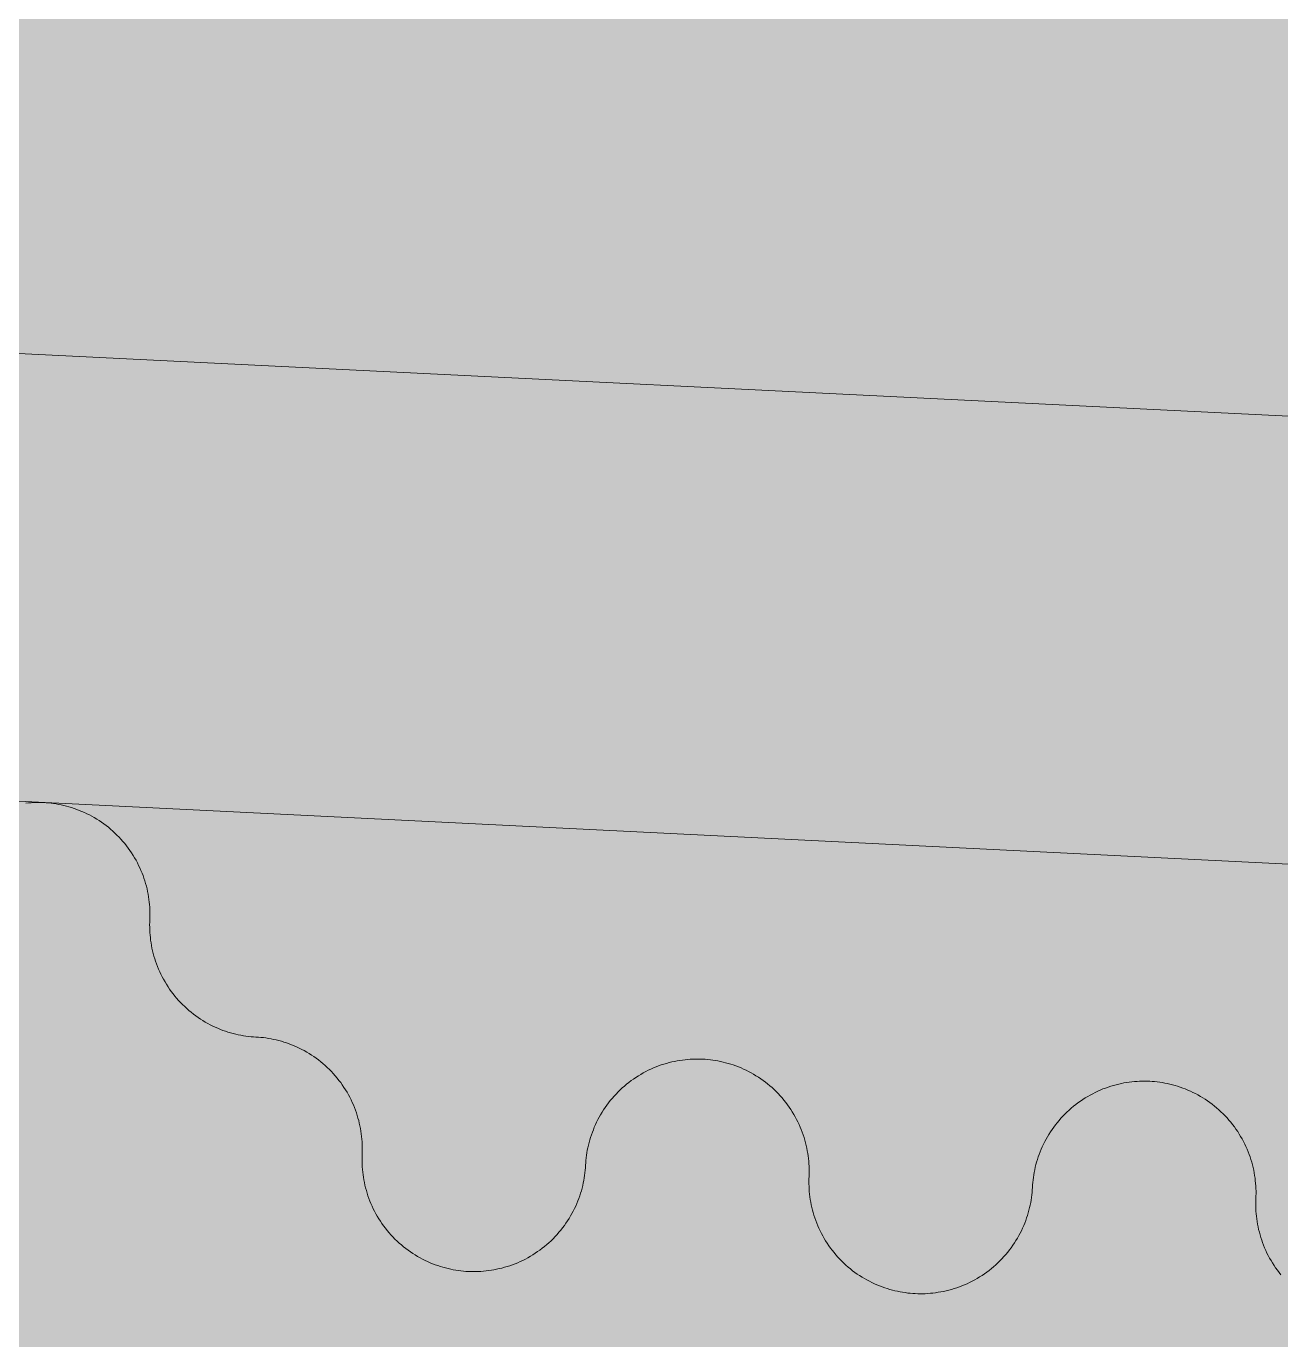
# Model space of a CAD drawing. Header units: millimetres. Extents: x 833941507 to 1669051331, y 817666127 to 1636299673.
# Drawn here: x 834574062.1 to 834574202.3, y 817987244.4 to 817987391.2 of the extents above; entities that cross this region are included whole.
import ezdxf

# ---------------------------------------------------------------- set-up
doc = ezdxf.new("R2010")
doc.units = ezdxf.units.MM
doc.header["$LTSCALE"] = 3
for name, color, linetype, lineweight in [('Hatch (CARR)', 252, 'Continuous', 35), ('Hatch (LTC&CB)', 252, 'Continuous', 35), ('UAJ-23FLOR-h', 251, 'Continuous', 9), ('UAJ-42INFI', 1, 'Continuous', 18)]:
    doc.layers.add(name, color=color, linetype=linetype, lineweight=lineweight)
doc.layers.add('UAJ-00XREF', color=7, linetype='Continuous')

# ---------------------------------------------------------------- blocks, each defined once
blk = doc.blocks.new('GBP-LTC-LB01')
at = {"layer": 'UAJ-23FLOR-h'}
h = blk.add_hatch(dxfattribs=at)
h.set_pattern_fill('EARTH,_O', color=256, scale=180, angle=45)
h.set_pattern_definition([(48.9989, (834576001.8, 818046085.3), (-112.727, 1612.5107), [1143, -1143]), (48.9989, (834575678.3, 818046366.6), (-112.727, 1612.5107), [1143, -1143]), (48.9989, (834575354.8, 818046647.8), (-112.727, 1612.5107), [1143, -1143]), (138.9989, (834575340.7, 818046849.3), (-1612.5107, -112.727), [1143, -1143]), (138.9989, (834575621.9, 818047172.8), (-1612.5107, -112.727), [1143, -1143]), (138.9989, (834575903.1, 818047496.3), (-1612.5107, -112.727), [1143, -1143])])
h.paths.add_polyline_path([(834572173.05, 818200349.17), (834310583.74, 818182062.08), (834331502.24, 817882831.69), (834364939.69, 817885169.23), (834473095.7, 818011283.6), (834480533.7, 818020120.4), (834485095.05, 818025709.55), (834491375.7, 818033619), (834497063.4, 818041013), (834493145.8, 818043678.7), (834512788.5, 818074029.25), (834518712.45, 818083675.25), (834526231.3, 818096325.1), (834534646.05, 818111073.05), (834545956, 818131981.3), (834557204.6, 818154198.8), (834564040, 818168496.8), (834570941.16, 818183576.43), (834578367.8, 818200696.3)])
h.paths.add_polyline_path([(834382131.31, 817956469.98), (834418268.73, 817958996.07), (834422062.41, 817963855.9), (834428403.04, 817964299.38), (834467239.2, 818010695.58), (834466445.21, 818021738.79), (834476097.72, 818035709.03), (834485267.1, 818048983.2), (834487014.89, 818051460.43), (834497268.33, 818067303.42), (834492893.38, 818129890.09), (834448056.59, 818126755.66), (834416896.58, 818105052.11), (834382061.37, 818080788.99), (834386167.45, 818022059.16), (834377588.38, 818021459.47)], flags=16)
edge = h.paths.add_edge_path(flags=16)
edge.add_line((834540292.29, 818142076.07), (834533466.32, 818141614.13))
edge.add_line((834533466.32, 818141614.13), (834523258.01, 818143862.71))
edge.add_line((834523258.01, 818143862.71), (834525896.87, 818155838.93))
edge.add_arc((834558382.43, 818267025.45), 115835.02, 237.2183981, 253.7131266, ccw=False)
edge.add_line((834495664.92, 818169638.25), (834498267.59, 818132356.98))
edge.add_line((834498267.59, 818132356.98), (834496346.42, 818130135.01))
edge.add_line((834496346.42, 818130135.01), (834492879.88, 818129892.67))
edge.add_line((834492879.88, 818129892.67), (834494229.58, 818110587.62))
edge.add_line((834494229.58, 818110587.62), (834496326.13, 818110708.38))
edge.add_line((834496326.13, 818110708.38), (834498420.21, 818080753.55))
edge.add_line((834498420.21, 818080753.55), (834498046.12, 818080727.4))
edge.add_line((834498046.12, 818080727.4), (834498254.52, 818077746.38))
edge.add_line((834498254.52, 818077746.38), (834503061.09, 818078082.4))
edge.add_line((834503061.09, 818078082.4), (834504979.52, 818081212.1))
edge.add_line((834504979.52, 818081212.1), (834509429.02, 818088470.93))
edge.add_line((834509429.02, 818088470.93), (834515217.16, 818097913.59))
edge.add_line((834515217.16, 818097913.59), (834526067.43, 818116415.54))
edge.add_line((834526067.43, 818116415.54), (834532489.2, 818127888.68))
edge.add_line((834532489.2, 818127888.68), (834534830.9, 818132146.3))
edge.add_line((834534830.9, 818132146.3), (834540292.29, 818142076.07))
h = blk.add_hatch(dxfattribs=at)
h.set_pattern_fill('EARTH,_O', color=256, scale=180, angle=45)
h.set_pattern_definition([(45.0000001, (-1082349.7, 54794.9), (-3e-06, 1616.4461018), [1143, -1143]), (45.0000001, (-1082652.8, 55098), (-3e-06, 1616.4461018), [1143, -1143]), (45.0000001, (-1082955.9, 55401.1), (-3e-06, 1616.4461018), [1143, -1143]), (135.0000001, (-1082955.9, 55603.1), (-1616.4461018, -3e-06), [1143, -1143]), (135.0000001, (-1082652.8, 55906.2), (-1616.4461018, -3e-06), [1143, -1143]), (135.0000001, (-1082349.7, 56209.3), (-1616.4461018, -3e-06), [1143, -1143])])
h.paths.add_polyline_path([(834669469.25, 818015499.17), (834651080.82, 818014213.79), (834651091.33, 818014066.03), (834669479.76, 818015351.52)], flags=16)
edge = h.paths.add_edge_path()
edge.add_arc((834611763.61, 818123015.07), 22001.28, 94.000719, 118.688683)
edge.add_line((834601201.89, 818142315.5), (834593918.34, 818141228.38))
edge.add_arc((834611768.4, 818123014.03), 25502.69, 93.997159, 134.421275, ccw=False)
edge.add_line((834609990.68, 818148454.69), (834618164.36, 818149025.84))
edge.add_line((834618164.36, 818149025.84), (834618408.29, 818145534.91))
edge.add_line((834618408.29, 818145534.91), (834616365.41, 818145392.16))
edge.add_line((834616365.41, 818145392.16), (834616609.39, 818141900.69))
edge.add_line((834616609.39, 818141900.69), (834611621.55, 818141552.15))
edge.add_line((834611621.55, 818141552.15), (834611377.61, 818145043.07))
edge.add_line((834611377.61, 818145043.07), (834610228.61, 818144962.74))
h.paths.add_polyline_path([(834673232.94, 818197365.88), (834607546.49, 818192773.89), (834599172.5, 818174435.3), (834588349.1, 818152374.5), (834578621.55, 818133890.65), (834568418.3, 818115665.3), (834556456.7, 818095618.3), (834546606.4, 818080041.6), (834532219.3, 818058623.75), (834523692.15, 818046595.75), (834515683.5, 818035708.5), (834508244.2, 818025929.9), (834500656.3, 818016266.1), (834489786.8, 818002934.1), (834483448.3, 817995421.3), (834478637.6, 817989841.7), (834458453.75, 817967379.3), (834441506.5, 817949096.36), (834383075.75, 817886437.08), (834482026.69, 817893354.51), (834551919.04, 817920008.6), (834634905.13, 817930637.13), (834634023, 817939309.35), (834633770.07, 817941795.89), (834633577.69, 817943687.02), (834508697.04, 817930983.61), (834507053.46, 817930191.44), (834506409.46, 817939426.96), (834507656.94, 817945566.73), (834503417.08, 818006767.03), (834503064.37, 818011762.67), (834514052.91, 818025791.94), (834520784.65, 818034889.35), (834526318.86, 818042436.94), (834532381.69, 818050705.63), (834536345.72, 818056472.68), (834542258.41, 818065225.62), (834550405.86, 818077286.91), (834561579, 818095001.96), (834574522.66, 818117080.03), (834587768.88, 818140310.21), (834609774.13, 818143594.98), (834610001.97, 818140335.89), (834634252.54, 818142031.47), (834636806.9, 818105492.47), (834642791.48, 818105913.75), (834646278.56, 818056032.58), (834640293.17, 818055614.16), (834643382.34, 818011424.91), (834641138.41, 818011267.96), (834645775.78, 817944927.87), (834639048.36, 817944243.52), (834640362.12, 817931328.11), (834651070.39, 817932706.91), (834650587.67, 817936476.13), (834685105.74, 817940896.86), (834685588.46, 817937127.64), (834691373.79, 817937868.57)])
blk = doc.blocks.new('inf_010')
at = {"layer": 'UAJ-42INFI'}
for points in [[(889586568.63, 757794717.3), (889586568.66, 757794717.58), (889586568.68, 757794717.86), (889586568.7, 757794718.14), (889586568.71, 757794718.42), (889586568.72, 757794718.71), (889586568.71, 757794719), (889586568.71, 757794719.29), (889586568.69, 757794719.59), (889586568.67, 757794719.88), (889586568.64, 757794720.18), (889586568.6, 757794720.48), (889586568.56, 757794720.78), (889586568.51, 757794721.07), (889586568.45, 757794721.38), (889586568.38, 757794721.68), (889586568.3, 757794721.98), (889586568.22, 757794722.28), (889586568.13, 757794722.57), (889586568.03, 757794722.87), (889586567.92, 757794723.17), (889586567.81, 757794723.46), (889586567.69, 757794723.76), (889586567.56, 757794724.05), (889586567.42, 757794724.34), (889586567.27, 757794724.62), (889586567.12, 757794724.9), (889586566.96, 757794725.18), (889586566.79, 757794725.46), (889586566.61, 757794725.73), (889586566.43, 757794726), (889586566.24, 757794726.26), (889586566.04, 757794726.51), (889586565.84, 757794726.77), (889586565.63, 757794727.01), (889586565.42, 757794727.25), (889586565.19, 757794727.49), (889586564.97, 757794727.72), (889586564.73, 757794727.94), (889586564.5, 757794728.16), (889586564.25, 757794728.36), (889586564.01, 757794728.57), (889586563.75, 757794728.76), (889586563.5, 757794728.95), (889586563.24, 757794729.13), (889586562.97, 757794729.31), (889586562.71, 757794729.47), (889586562.44, 757794729.63), (889586562.17, 757794729.78), (889586561.89, 757794729.93), (889586561.62, 757794730.06), (889586561.34, 757794730.19), (889586561.06, 757794730.31), (889586560.78, 757794730.43), (889586560.5, 757794730.53), (889586560.22, 757794730.63), (889586559.94, 757794730.72), (889586559.66, 757794730.81), (889586559.37, 757794730.88), (889586559.09, 757794730.95), (889586558.81, 757794731.02), (889586558.53, 757794731.07), (889586558.26, 757794731.12), (889586557.98, 757794731.17), (889586557.7, 757794731.2), (889586557.43, 757794731.23), (889586557.15, 757794731.26), (889586556.87, 757794731.27), (889586556.58, 757794731.28), (889586556.3, 757794731.29), (889586556.01, 757794731.29), (889586555.71, 757794731.28)], [(889586579.55, 757794703.4), (889586579.28, 757794703.44), (889586579, 757794703.48), (889586578.72, 757794703.53), (889586578.44, 757794703.59), (889586578.16, 757794703.65), (889586577.88, 757794703.72), (889586577.6, 757794703.8), (889586577.32, 757794703.88), (889586577.04, 757794703.97), (889586576.75, 757794704.07), (889586576.47, 757794704.18), (889586576.19, 757794704.29), (889586575.91, 757794704.41), (889586575.64, 757794704.54), (889586575.36, 757794704.68), (889586575.09, 757794704.82), (889586574.82, 757794704.97), (889586574.55, 757794705.13), (889586574.28, 757794705.3), (889586574.02, 757794705.47), (889586573.76, 757794705.65), (889586573.5, 757794705.84), (889586573.25, 757794706.04), (889586573, 757794706.24), (889586572.76, 757794706.45), (889586572.52, 757794706.67), (889586572.29, 757794706.89), (889586572.06, 757794707.12), (889586571.84, 757794707.35), (889586571.62, 757794707.59), (889586571.41, 757794707.84), (889586571.21, 757794708.09), (889586571.01, 757794708.35), (889586570.82, 757794708.61), (889586570.64, 757794708.88), (889586570.47, 757794709.15), (889586570.3, 757794709.42), (889586570.14, 757794709.7), (889586569.98, 757794709.98), (889586569.84, 757794710.27), (889586569.7, 757794710.56), (889586569.57, 757794710.85), (889586569.45, 757794711.14), (889586569.33, 757794711.44), (889586569.22, 757794711.73), (889586569.13, 757794712.03), (889586569.03, 757794712.33), (889586568.95, 757794712.63), (889586568.88, 757794712.93), (889586568.81, 757794713.23), (889586568.75, 757794713.53), (889586568.7, 757794713.83), (889586568.65, 757794714.13), (889586568.62, 757794714.43), (889586568.59, 757794714.72), (889586568.56, 757794715.02), (889586568.55, 757794715.31), (889586568.54, 757794715.6), (889586568.54, 757794715.89), (889586568.54, 757794716.18), (889586568.56, 757794716.47), (889586568.57, 757794716.75), (889586568.6, 757794717.03), (889586568.63, 757794717.3)], [(889586590.47, 757794689.51), (889586590.5, 757794689.78), (889586590.53, 757794690.06), (889586590.55, 757794690.34), (889586590.56, 757794690.63), (889586590.56, 757794690.91), (889586590.56, 757794691.2), (889586590.55, 757794691.49), (889586590.54, 757794691.79), (889586590.52, 757794692.08), (889586590.49, 757794692.38), (889586590.45, 757794692.68), (889586590.4, 757794692.98), (889586590.35, 757794693.28), (889586590.29, 757794693.58), (889586590.23, 757794693.88), (889586590.15, 757794694.18), (889586590.07, 757794694.48), (889586589.98, 757794694.78), (889586589.88, 757794695.08), (889586589.77, 757794695.37), (889586589.66, 757794695.67), (889586589.53, 757794695.96), (889586589.4, 757794696.25), (889586589.27, 757794696.54), (889586589.12, 757794696.82), (889586588.97, 757794697.11), (889586588.8, 757794697.39), (889586588.64, 757794697.66), (889586588.46, 757794697.93), (889586588.28, 757794698.2), (889586588.09, 757794698.46), (889586587.89, 757794698.72), (889586587.69, 757794698.97), (889586587.48, 757794699.22), (889586587.26, 757794699.46), (889586587.04, 757794699.69), (889586586.81, 757794699.92), (889586586.58, 757794700.14), (889586586.34, 757794700.36), (889586586.1, 757794700.57), (889586585.85, 757794700.77), (889586585.6, 757794700.96), (889586585.34, 757794701.15), (889586585.09, 757794701.33), (889586584.82, 757794701.51), (889586584.56, 757794701.67), (889586584.29, 757794701.83), (889586584.01, 757794701.99), (889586583.74, 757794702.13), (889586583.47, 757794702.27), (889586583.19, 757794702.39), (889586582.91, 757794702.52), (889586582.63, 757794702.63), (889586582.35, 757794702.74), (889586582.07, 757794702.83), (889586581.78, 757794702.93), (889586581.5, 757794703.01), (889586581.22, 757794703.09), (889586580.94, 757794703.16), (889586580.66, 757794703.22), (889586580.38, 757794703.28), (889586580.1, 757794703.33), (889586579.83, 757794703.37), (889586579.55, 757794703.4)], [(889586640.12, 757794683.56), (889586640.15, 757794683.83), (889586640.17, 757794684.11), (889586640.19, 757794684.39), (889586640.2, 757794684.68), (889586640.21, 757794684.96), (889586640.21, 757794685.25), (889586640.2, 757794685.54), (889586640.18, 757794685.84), (889586640.16, 757794686.13), (889586640.13, 757794686.43), (889586640.09, 757794686.73), (889586640.05, 757794687.03), (889586640, 757794687.33), (889586639.94, 757794687.63), (889586639.87, 757794687.93), (889586639.8, 757794688.23), (889586639.71, 757794688.53), (889586639.62, 757794688.83), (889586639.52, 757794689.13), (889586639.42, 757794689.42), (889586639.3, 757794689.72), (889586639.18, 757794690.01), (889586639.05, 757794690.3), (889586638.91, 757794690.59), (889586638.76, 757794690.87), (889586638.61, 757794691.16), (889586638.45, 757794691.44), (889586638.28, 757794691.71), (889586638.11, 757794691.98), (889586637.92, 757794692.25), (889586637.73, 757794692.51), (889586637.54, 757794692.77), (889586637.33, 757794693.02), (889586637.12, 757794693.27), (889586636.91, 757794693.51), (889586636.69, 757794693.74), (889586636.46, 757794693.97), (889586636.23, 757794694.19), (889586635.99, 757794694.41), (889586635.74, 757794694.62), (889586635.5, 757794694.82), (889586635.25, 757794695.01), (889586634.99, 757794695.2), (889586634.73, 757794695.38), (889586634.47, 757794695.56), (889586634.2, 757794695.72), (889586633.93, 757794695.88), (889586633.66, 757794696.04), (889586633.39, 757794696.18), (889586633.11, 757794696.32), (889586632.83, 757794696.44), (889586632.55, 757794696.57), (889586632.27, 757794696.68), (889586631.99, 757794696.79), (889586631.71, 757794696.88), (889586631.43, 757794696.98), (889586631.15, 757794697.06), (889586630.87, 757794697.14), (889586630.59, 757794697.21), (889586630.3, 757794697.27), (889586630.03, 757794697.33), (889586629.75, 757794697.38), (889586629.47, 757794697.42), (889586629.2, 757794697.45), (889586628.92, 757794697.48), (889586628.64, 757794697.51), (889586628.36, 757794697.53), (889586628.07, 757794697.54), (889586627.79, 757794697.54), (889586627.5, 757794697.54), (889586627.21, 757794697.53), (889586626.91, 757794697.52), (889586626.62, 757794697.5), (889586626.32, 757794697.47), (889586626.02, 757794697.43), (889586625.72, 757794697.38), (889586625.42, 757794697.33), (889586625.12, 757794697.27), (889586624.82, 757794697.21), (889586624.52, 757794697.13), (889586624.22, 757794697.05), (889586623.92, 757794696.96), (889586623.63, 757794696.86), (889586623.33, 757794696.75), (889586623.03, 757794696.64), (889586622.74, 757794696.51), (889586622.45, 757794696.38), (889586622.16, 757794696.24), (889586621.88, 757794696.1), (889586621.59, 757794695.95), (889586621.32, 757794695.78), (889586621.04, 757794695.62), (889586620.77, 757794695.44), (889586620.5, 757794695.26), (889586620.24, 757794695.07), (889586619.98, 757794694.87), (889586619.73, 757794694.67), (889586619.49, 757794694.46), (889586619.25, 757794694.24), (889586619.01, 757794694.02), (889586618.78, 757794693.79), (889586618.56, 757794693.56), (889586618.34, 757794693.32), (889586618.13, 757794693.08), (889586617.93, 757794692.83), (889586617.74, 757794692.58), (889586617.55, 757794692.32), (889586617.37, 757794692.06), (889586617.19, 757794691.8), (889586617.03, 757794691.54), (889586616.87, 757794691.27), (889586616.72, 757794690.99), (889586616.57, 757794690.72), (889586616.44, 757794690.44), (889586616.31, 757794690.17), (889586616.19, 757794689.89), (889586616.07, 757794689.61), (889586615.97, 757794689.33), (889586615.87, 757794689.05), (889586615.77, 757794688.76), (889586615.69, 757794688.48), (889586615.61, 757794688.2), (889586615.54, 757794687.92), (889586615.48, 757794687.64), (889586615.42, 757794687.36), (889586615.38, 757794687.08), (889586615.33, 757794686.81), (889586615.3, 757794686.53)], [(889586689.76, 757794677.61), (889586689.79, 757794677.88), (889586689.82, 757794678.16), (889586689.84, 757794678.44), (889586689.85, 757794678.73), (889586689.85, 757794679.01), (889586689.85, 757794679.3), (889586689.84, 757794679.6), (889586689.83, 757794679.89), (889586689.81, 757794680.18), (889586689.78, 757794680.48), (889586689.74, 757794680.78), (889586689.69, 757794681.08), (889586689.64, 757794681.38), (889586689.58, 757794681.68), (889586689.52, 757794681.98), (889586689.44, 757794682.28), (889586689.36, 757794682.58), (889586689.27, 757794682.88), (889586689.17, 757794683.18), (889586689.06, 757794683.47), (889586688.95, 757794683.77), (889586688.82, 757794684.06), (889586688.69, 757794684.35), (889586688.55, 757794684.64), (889586688.41, 757794684.92), (889586688.26, 757794685.21), (889586688.09, 757794685.49), (889586687.93, 757794685.76), (889586687.75, 757794686.03), (889586687.57, 757794686.3), (889586687.38, 757794686.56), (889586687.18, 757794686.82), (889586686.98, 757794687.07), (889586686.77, 757794687.32), (889586686.55, 757794687.56), (889586686.33, 757794687.79), (889586686.1, 757794688.02), (889586685.87, 757794688.24), (889586685.63, 757794688.46), (889586685.39, 757794688.67), (889586685.14, 757794688.87), (889586684.89, 757794689.06), (889586684.63, 757794689.25), (889586684.37, 757794689.43), (889586684.11, 757794689.61), (889586683.85, 757794689.77), (889586683.58, 757794689.93), (889586683.3, 757794690.09), (889586683.03, 757794690.23), (889586682.75, 757794690.37), (889586682.48, 757794690.49), (889586682.2, 757794690.62), (889586681.92, 757794690.73), (889586681.64, 757794690.84), (889586681.36, 757794690.93), (889586681.07, 757794691.03), (889586680.79, 757794691.11), (889586680.51, 757794691.19), (889586680.23, 757794691.26), (889586679.95, 757794691.32), (889586679.67, 757794691.38), (889586679.39, 757794691.43), (889586679.12, 757794691.47), (889586678.84, 757794691.5), (889586678.56, 757794691.53), (889586678.29, 757794691.56), (889586678, 757794691.58), (889586677.72, 757794691.59), (889586677.43, 757794691.59), (889586677.14, 757794691.59), (889586676.85, 757794691.58), (889586676.56, 757794691.57), (889586676.26, 757794691.55), (889586675.96, 757794691.52), (889586675.67, 757794691.48), (889586675.37, 757794691.43), (889586675.07, 757794691.38), (889586674.77, 757794691.32), (889586674.47, 757794691.26), (889586674.17, 757794691.18), (889586673.87, 757794691.1), (889586673.57, 757794691.01), (889586673.27, 757794690.91), (889586672.97, 757794690.8), (889586672.68, 757794690.69), (889586672.39, 757794690.56), (889586672.09, 757794690.43), (889586671.81, 757794690.3), (889586671.52, 757794690.15), (889586671.24, 757794690), (889586670.96, 757794689.83), (889586670.68, 757794689.67), (889586670.41, 757794689.49), (889586670.15, 757794689.31), (889586669.89, 757794689.12), (889586669.63, 757794688.92), (889586669.38, 757794688.72), (889586669.13, 757794688.51), (889586668.89, 757794688.29), (889586668.65, 757794688.07), (889586668.43, 757794687.84), (889586668.2, 757794687.61), (889586667.99, 757794687.37), (889586667.78, 757794687.13), (889586667.58, 757794686.88), (889586667.38, 757794686.63), (889586667.19, 757794686.37), (889586667.01, 757794686.11), (889586666.84, 757794685.85), (889586666.67, 757794685.59), (889586666.51, 757794685.32), (889586666.36, 757794685.04), (889586666.22, 757794684.77), (889586666.08, 757794684.49), (889586665.95, 757794684.22), (889586665.83, 757794683.94), (889586665.72, 757794683.66), (889586665.61, 757794683.38), (889586665.51, 757794683.1), (889586665.42, 757794682.81), (889586665.34, 757794682.53), (889586665.26, 757794682.25), (889586665.19, 757794681.97), (889586665.13, 757794681.69), (889586665.07, 757794681.41), (889586665.02, 757794681.13), (889586664.98, 757794680.86), (889586664.94, 757794680.58)], [(889586615.3, 757794686.53), (889586615.26, 757794686.26), (889586615.22, 757794685.98), (889586615.17, 757794685.7), (889586615.11, 757794685.42), (889586615.05, 757794685.14), (889586614.98, 757794684.86), (889586614.9, 757794684.58), (889586614.82, 757794684.3), (889586614.73, 757794684.02), (889586614.63, 757794683.73), (889586614.52, 757794683.45), (889586614.41, 757794683.17), (889586614.29, 757794682.89), (889586614.16, 757794682.62), (889586614.02, 757794682.34), (889586613.88, 757794682.07), (889586613.73, 757794681.79), (889586613.57, 757794681.53), (889586613.4, 757794681.26), (889586613.23, 757794681), (889586613.05, 757794680.74), (889586612.86, 757794680.48), (889586612.66, 757794680.23), (889586612.46, 757794679.98), (889586612.25, 757794679.74), (889586612.03, 757794679.5), (889586611.81, 757794679.27), (889586611.58, 757794679.04), (889586611.35, 757794678.82), (889586611.11, 757794678.6), (889586610.86, 757794678.39), (889586610.61, 757794678.19), (889586610.35, 757794677.99), (889586610.09, 757794677.8), (889586609.82, 757794677.62), (889586609.55, 757794677.44), (889586609.28, 757794677.28), (889586609, 757794677.12), (889586608.72, 757794676.96), (889586608.43, 757794676.82), (889586608.14, 757794676.68), (889586607.85, 757794676.55), (889586607.56, 757794676.42), (889586607.26, 757794676.31), (889586606.97, 757794676.2), (889586606.67, 757794676.1), (889586606.37, 757794676.01), (889586606.07, 757794675.93), (889586605.77, 757794675.86), (889586605.47, 757794675.79), (889586605.17, 757794675.73), (889586604.87, 757794675.68), (889586604.57, 757794675.63), (889586604.27, 757794675.6), (889586603.98, 757794675.57), (889586603.68, 757794675.54), (889586603.39, 757794675.53), (889586603.1, 757794675.52), (889586602.81, 757794675.52), (889586602.52, 757794675.52), (889586602.23, 757794675.53), (889586601.95, 757794675.55), (889586601.67, 757794675.58), (889586601.4, 757794675.61), (889586601.12, 757794675.64), (889586600.85, 757794675.69), (889586600.57, 757794675.73), (889586600.29, 757794675.79), (889586600.01, 757794675.85), (889586599.73, 757794675.92), (889586599.45, 757794676), (889586599.16, 757794676.08), (889586598.88, 757794676.18), (889586598.6, 757794676.27), (889586598.32, 757794676.38), (889586598.04, 757794676.5), (889586597.76, 757794676.62), (889586597.48, 757794676.75), (889586597.21, 757794676.88), (889586596.93, 757794677.03), (889586596.66, 757794677.18), (889586596.39, 757794677.34), (889586596.13, 757794677.5), (889586595.86, 757794677.68), (889586595.6, 757794677.86), (889586595.35, 757794678.05), (889586595.1, 757794678.24), (889586594.85, 757794678.44), (889586594.61, 757794678.65), (889586594.37, 757794678.87), (889586594.14, 757794679.09), (889586593.91, 757794679.32), (889586593.69, 757794679.55), (889586593.47, 757794679.8), (889586593.26, 757794680.04), (889586593.06, 757794680.29), (889586592.86, 757794680.55), (889586592.67, 757794680.81), (889586592.49, 757794681.08), (889586592.31, 757794681.35), (889586592.14, 757794681.62), (889586591.98, 757794681.9), (889586591.83, 757794682.19), (889586591.68, 757794682.47), (889586591.55, 757794682.76), (889586591.42, 757794683.05), (889586591.29, 757794683.34), (889586591.18, 757794683.64), (889586591.07, 757794683.94), (889586590.97, 757794684.23), (889586590.88, 757794684.53), (889586590.8, 757794684.83), (889586590.72, 757794685.13), (889586590.66, 757794685.43), (889586590.6, 757794685.73), (889586590.54, 757794686.03), (889586590.5, 757794686.33), (889586590.46, 757794686.63), (889586590.43, 757794686.93), (889586590.41, 757794687.22), (889586590.4, 757794687.52), (889586590.39, 757794687.81), (889586590.39, 757794688.1), (889586590.39, 757794688.38), (889586590.4, 757794688.67), (889586590.42, 757794688.95), (889586590.44, 757794689.23), (889586590.47, 757794689.51)], [(889586664.94, 757794680.58), (889586664.91, 757794680.31), (889586664.86, 757794680.03), (889586664.81, 757794679.75), (889586664.76, 757794679.47), (889586664.69, 757794679.19), (889586664.63, 757794678.91), (889586664.55, 757794678.63), (889586664.46, 757794678.35), (889586664.37, 757794678.07), (889586664.27, 757794677.78), (889586664.17, 757794677.5), (889586664.05, 757794677.22), (889586663.93, 757794676.94), (889586663.8, 757794676.67), (889586663.67, 757794676.39), (889586663.52, 757794676.12), (889586663.37, 757794675.84), (889586663.21, 757794675.58), (889586663.05, 757794675.31), (889586662.87, 757794675.05), (889586662.69, 757794674.79), (889586662.5, 757794674.53), (889586662.31, 757794674.28), (889586662.1, 757794674.03), (889586661.9, 757794673.79), (889586661.68, 757794673.55), (889586661.46, 757794673.32), (889586661.23, 757794673.09), (889586660.99, 757794672.87), (889586660.75, 757794672.65), (889586660.51, 757794672.44), (889586660.25, 757794672.24), (889586660, 757794672.04), (889586659.74, 757794671.85), (889586659.47, 757794671.67), (889586659.2, 757794671.49), (889586658.92, 757794671.33), (889586658.64, 757794671.17), (889586658.36, 757794671.01), (889586658.08, 757794670.87), (889586657.79, 757794670.73), (889586657.5, 757794670.6), (889586657.2, 757794670.47), (889586656.91, 757794670.36), (889586656.61, 757794670.25), (889586656.31, 757794670.15), (889586656.02, 757794670.06), (889586655.72, 757794669.98), (889586655.42, 757794669.91), (889586655.12, 757794669.84), (889586654.82, 757794669.78), (889586654.52, 757794669.73), (889586654.22, 757794669.68), (889586653.92, 757794669.65), (889586653.62, 757794669.62), (889586653.33, 757794669.59), (889586653.03, 757794669.58), (889586652.74, 757794669.57), (889586652.45, 757794669.57), (889586652.16, 757794669.57), (889586651.88, 757794669.58), (889586651.6, 757794669.6), (889586651.32, 757794669.63), (889586651.04, 757794669.66), (889586650.77, 757794669.69), (889586650.49, 757794669.74), (889586650.21, 757794669.78), (889586649.93, 757794669.84), (889586649.65, 757794669.9), (889586649.37, 757794669.97), (889586649.09, 757794670.05), (889586648.81, 757794670.13), (889586648.53, 757794670.23), (889586648.25, 757794670.32), (889586647.97, 757794670.43), (889586647.69, 757794670.55), (889586647.41, 757794670.67), (889586647.13, 757794670.8), (889586646.85, 757794670.93), (889586646.58, 757794671.08), (889586646.31, 757794671.23), (889586646.04, 757794671.39), (889586645.77, 757794671.55), (889586645.51, 757794671.73), (889586645.25, 757794671.91), (889586644.99, 757794672.1), (889586644.74, 757794672.29), (889586644.49, 757794672.49), (889586644.25, 757794672.7), (889586644.01, 757794672.92), (889586643.78, 757794673.14), (889586643.55, 757794673.37), (889586643.33, 757794673.6), (889586643.12, 757794673.85), (889586642.91, 757794674.09), (889586642.7, 757794674.34), (889586642.51, 757794674.6), (889586642.32, 757794674.86), (889586642.13, 757794675.13), (889586641.96, 757794675.4), (889586641.79, 757794675.67), (889586641.63, 757794675.95), (889586641.47, 757794676.24), (889586641.33, 757794676.52), (889586641.19, 757794676.81), (889586641.06, 757794677.1), (889586640.94, 757794677.39), (889586640.82, 757794677.69), (889586640.72, 757794677.99), (889586640.62, 757794678.28), (889586640.53, 757794678.58), (889586640.44, 757794678.88), (889586640.37, 757794679.18), (889586640.3, 757794679.48), (889586640.24, 757794679.78), (889586640.19, 757794680.08), (889586640.14, 757794680.38), (889586640.11, 757794680.68), (889586640.08, 757794680.98), (889586640.06, 757794681.27), (889586640.04, 757794681.57), (889586640.03, 757794681.86), (889586640.03, 757794682.15), (889586640.04, 757794682.43), (889586640.05, 757794682.72), (889586640.07, 757794683), (889586640.09, 757794683.28), (889586640.12, 757794683.56)], [(889586691.96, 757794668.91), (889586691.78, 757794669.18), (889586691.6, 757794669.45), (889586691.43, 757794669.73), (889586691.27, 757794670), (889586691.12, 757794670.29), (889586690.97, 757794670.57), (889586690.83, 757794670.86), (889586690.7, 757794671.15), (889586690.58, 757794671.44), (889586690.47, 757794671.74), (889586690.36, 757794672.04), (889586690.26, 757794672.33), (889586690.17, 757794672.63), (889586690.09, 757794672.93), (889586690.01, 757794673.23), (889586689.95, 757794673.53), (889586689.89, 757794673.83), (889586689.83, 757794674.13), (889586689.79, 757794674.43), (889586689.75, 757794674.73), (889586689.72, 757794675.03), (889586689.7, 757794675.32), (889586689.69, 757794675.62), (889586689.68, 757794675.91), (889586689.68, 757794676.2), (889586689.68, 757794676.48), (889586689.69, 757794676.77), (889586689.71, 757794677.05), (889586689.73, 757794677.33), (889586689.76, 757794677.61)]]:
    blk.add_lwpolyline(points, dxfattribs=at)
blk = doc.blocks.new('3A35X-MADL-P-LT-B01-0')
at = {"layer": 'UAJ-42INFI'}
for points in [[(834574044.97, 817990706.7, -0.368772), (834574094.19, 817990664.35), (834574562.6, 817987640.64, -0.475055), (834574251.29, 817987295.08), (834573951.36, 817987309.93, -0.275066), (834573695.75, 817987479.72)], [(834574044.78, 817990656.7), (834574513.19, 817987632.98, -0.475055), (834574253.77, 817987345.02), (834573953.83, 817987359.87, -0.275066), (834573740.83, 817987501.36, -0.275066)]]:
    blk.add_lwpolyline(points, format="xyb", dxfattribs=at)
at = {"rotation": 3.998908525164564}
blk.add_blockref('inf_010', (-0.01, 0.01), dxfattribs=at)

msp = doc.modelspace()

# ---------------------------------------------------------------- hatches: boundary and pattern name
at = {"layer": 'Hatch (CARR)'}
h = msp.add_hatch(dxfattribs=at)
h.set_pattern_fill('ANSI36', color=256, scale=150, angle=90)
h.set_pattern_definition([(135, (-187022.3, -52565.44), (-926.08891249, 252.5697034), [1190.625, -238.125, 0, -238.125])])
edge = h.paths.add_edge_path()
edge.add_line((834611924.53, 818109421.98), (834607685.93, 818109069.03))
edge.add_line((834607685.93, 818109069.03), (834607665.21, 818107991.06))
edge.add_arc((834589039.26, 818108445.6), 18631.5, 309.865898, 358.602068, ccw=False)
edge.add_arc((834615999.11, 818076947.93), 22831.06, 131.128719, 153.798926)
edge.add_arc((834586528.44, 818091417.12), 10000.02, 275.074548, 333.967897, ccw=False)
edge.add_line((834587412.96, 818081456.29), (834588264.12, 818069423.81))
edge.add_arc((834582903.89, 818050145.04), 20010.07, 39.448108, 74.462065, ccw=False)
edge.add_arc((834615731.57, 818077154), 22500.4, 219.443807, 234.520216)
edge.add_arc((834588161.64, 818038473.41), 25000.01, 12.166064, 54.52036, ccw=False)
edge.add_arc((834582999.18, 818037622.78), 30226.87, 2.039971, 11.679977, ccw=False)
edge.add_line((834613206.9, 818038698.76), (834615631.26, 818004019.26))
edge.add_arc((834569688.78, 818001746.14), 45998.68, -6.715736, 2.832547, ccw=False)
edge.add_arc((834571414.07, 818001695.79), 44279.6, 274.627227, 353.087902, ccw=False)
edge.add_line((834574986.22, 817957560.51), (834554838.44, 817955511.33))
edge.add_line((834554838.44, 817955511.33), (834555086.07, 817951969.1))
edge.add_line((834555086.07, 817951969.1), (834553985.14, 817951373.93))
edge.add_line((834553985.14, 817951373.93), (834556566.9, 817951132.02))
edge.add_line((834556566.9, 817951132.02), (834554870.83, 817950512.53))
edge.add_line((834554870.83, 817950512.53), (834555242.26, 817945199.33))
edge.add_line((834555242.26, 817945199.33), (834580663.58, 817947785.24))
edge.add_arc((834575886.06, 817997961), 50402.7, 275.439056, 360)
edge.add_arc((834575886.06, 817997961), 50402.7, 0, 6.033545)
edge.add_line((834626009.56, 818003258.87), (834625320, 818013122.62))
edge.add_arc((834725073.73, 818020096.29), 99997.19, 179.2295533, 183.9989755, ccw=False)
edge.add_line((834625085.58, 818021440.9), (834625236.7, 818032677.88))
edge.add_arc((834627922.06, 818032658), 2685.43, 108.98118, 179.57597, ccw=False)
edge.add_arc((834628204.41, 818032510.48), 2924.98, 77.00889, 113.27543, ccw=False)
edge.add_line((834628861.95, 818035360.6), (834628476.34, 818040874.23))
edge.add_arc((834628077.5, 818035877.4), 5012.73, 85.43643, 98.7313)
edge.add_arc((834628036.86, 818036256.39), 4631.99, 98.94599, 115.25566)
edge.add_arc((834625847.25, 818040897.82), 499.99, 179.2291, 295.2567, ccw=False)
edge.add_line((834625347.3, 818040904.54), (834625429.52, 818047019.11))
edge.add_arc((834645427.71, 818046750.21), 20000, 165.345013, 179.22962, ccw=False)
edge.add_line((834626078.37, 818051810.17), (834626528.55, 818053531.69))
edge.add_arc((834626915.54, 818053430.49), 400, 10.6952, 165.3453, ccw=False)
edge.add_arc((834673015.67, 818062137.18), 46515.12, 190.695171, 201.393906)
edge.add_line((834629705.69, 818045169.49), (834632608.66, 818049408.19))
edge.add_arc((834657538.96, 818054466.69), 25438.32, 165.436059, 191.469924, ccw=False)
edge.add_arc((834645834.11, 818057254.43), 13410.81, 134.755157, 164.388681, ccw=False)
edge.add_arc((834654069.52, 818049100.07), 25000, 110.949167, 135, ccw=False)
edge.add_line((834645131.03, 818072447.52), (834644597.61, 818080086.57))
edge.add_arc((834649926.78, 818053872.79), 26750, 101.491438, 112.960099)
edge.add_arc((834639130.33, 818079447.94), 1011.22, 186.41269, 290.94883, ccw=False)
edge.add_arc((834615732.29, 818077144.81), 22500, 5.586125, 15.960514)
edge.add_arc((834638326.4, 818083606.72), 1000, 72.18054, 195.96056, ccw=False)
edge.add_arc((834652938.87, 818129065.91), 46750, 252.180437, 259.459176)
edge.add_line((834644386.61, 818083104.83), (834643939.74, 818089497.14))
edge.add_arc((834650687.74, 818128671.74), 39751.54, 240.552646, 260.226455, ccw=False)
edge.add_arc((834638496.4, 818107130.24), 14999.51, 192.881128, 240.651972, ccw=False)
edge.add_line((834623874.36, 818103786.42), (834622817.43, 818108620.33))
edge.add_arc((834642767.11, 818112268.77), 20280.55, 185.544236, 190.363831, ccw=False)
edge.add_line((834622581.43, 818110309.38), (834612780.93, 818109493.29))
edge.add_arc((834641861.42, 818113470.75), 29351.23, 187.788264, 192.644584)
edge.add_line((834613222.05, 818107045.69), (834612137.99, 818106966.76))
edge.add_arc((834678301.99, 818113956.17), 66532.15, 183.9077542, 186.0302271, ccw=False)
edge = h.paths.add_edge_path(flags=16)
edge.add_arc((834615731.29, 818077153.7), 12500, 0, 180)
edge.add_arc((834615731.29, 818077153.7), 12500, 180, 360)
edge = h.paths.add_edge_path(flags=16)
edge.add_line((834611868.95, 818104450.81), (834613972.75, 818104597.88))
edge.add_line((834613972.75, 818104597.88), (834614793.18, 818100839.53))
edge.add_arc((834613826.07, 818100578.15), 1001.8, -85.3038, 15.12379, ccw=False)
edge.add_arc((834619584.26, 818044960.88), 54912.99, 95.933068, 97.326955)
edge.add_arc((834612511.22, 818100425.75), 1002.71, 172.27337, 273.99855, ccw=False)
edge.add_arc((834561933.96, 818106999.55), 50000, 352.600915, 357.078102)
edge = h.paths.add_edge_path(flags=16)
edge.add_line((834620090.91, 818049922.98), (834618289.66, 818049797.05))
edge.add_arc((834580970.7, 818042316.77), 38061.25, 11.334275, 15.917952)
edge.add_arc((834591802.88, 818043743.07), 27300.13, 19.276237, 22.152589)
edge.add_arc((834617550.89, 818054225.79), 500, 94.5376, 202.1526, ccw=False)
edge.add_arc((834615731.29, 818077153.7), 22500, 274.53759, 280.052608)
edge.add_arc((834619745.99, 818054506.8), 500, -8.8617, 100.0526, ccw=False)
edge.add_arc((834638671.98, 818051564.06), 18653.4, 171.162659, 185.047268)
edge = h.paths.add_edge_path(flags=16)
edge.add_line((834620198.06, 818047424.37), (834618701.71, 818047319.76))
edge.add_line((834618701.71, 818047319.76), (834619053.65, 818042377.79))
edge.add_line((834619053.65, 818042377.79), (834619277.55, 818039251.24))
edge.add_line((834619277.55, 818039251.24), (834621789.24, 818004177.33))
edge.add_arc((834571670.9, 818002621.7), 50142.48, -82.809427, 1.77783, ccw=False)
edge.add_line((834577947.23, 817952873.58), (834554875.83, 817950440.96))
edge.add_line((834554875.83, 817950440.96), (834554896.6, 817950143.9))
edge.add_line((834554896.6, 817950143.9), (834580030.46, 817952804.26))
edge.add_arc((834573485.43, 818001019.32), 48657.26, 277.730459, 360)
edge.add_line((834622142.69, 818001019.32), (834619659.92, 818038109.18))
edge.add_arc((834783609.84, 818029932.1), 164153.72, 174.3889035, 177.1447146, ccw=False)
edge.add_arc((834619491.3, 818046225.82), 789.84, 342.04557, 367.17034)
edge.add_line((834620274.96, 818046324.4), (834620198.06, 818047424.37))
h = msp.add_hatch(dxfattribs=at)
h.set_pattern_fill('ANSI37', color=10, scale=150)
edge = h.paths.add_edge_path()
edge.add_line((834608124.67, 818053522.58), (834606147.8, 818052086.92))
edge.add_line((834606147.8, 818052086.92), (834607353.97, 818050426.06))
edge.add_line((834607353.97, 818050426.06), (834609862.86, 818014620.63))
edge.add_line((834609862.86, 818014620.63), (834609379.08, 818014586.81))
edge.add_line((834609379.08, 818014586.81), (834610086.25, 818004483.1))
edge.add_line((834610086.25, 818004483.1), (834610539.27, 818004514.77))
edge.add_line((834610539.27, 818004514.77), (834610706.64, 818002120.62))
edge.add_line((834610706.64, 818002120.62), (834610557.77, 818002110.21))
edge.add_line((834610557.77, 818002110.21), (834610834.56, 817998139.85))
edge.add_line((834610834.56, 817998139.85), (834610486.99, 817998114.18))
edge.add_arc((834520229.53, 818026403.03), 94586.84, 332.7181106, 342.5977552, ccw=False)
edge.add_arc((834534026.5, 818020533.46), 79641.88, 325.3815398, 331.9213713, ccw=False)
edge.add_arc((834533795.72, 818020683.06), 79916.79, 321.0383391, 325.3872696, ccw=False)
edge.add_line((834595936.37, 817970431.36), (834591911.27, 817966463.99))
edge.add_arc((834580976.59, 817976781.73), 15034.06, 287.247267, 316.662797, ccw=False)
edge.add_arc((834571080.29, 818003715), 43715.04, 276.73322, 289.168661, ccw=False)
edge.add_line((834576205.73, 817960301.47), (834554660.6, 817958055.21))
edge.add_line((834554660.6, 817958055.21), (834554838.44, 817955511.33))
edge.add_line((834554838.44, 817955511.33), (834574986.22, 817957560.51))
edge.add_arc((834571414.07, 818001695.79), 44279.6, 274.627227, 353.087902)
edge.add_line((834615371.84, 817996366.89), (834612824.42, 818001153.58))
edge.add_line((834612824.42, 818001153.58), (834610209.13, 818038562.08))
edge.add_line((834610209.13, 818038562.08), (834612600.29, 818043741.45))
edge.add_arc((834588170.03, 818038475.53), 24991.35, 12.163932, 16.094758)
edge.add_line((834612181.83, 818045403.8), (834610162.71, 818046731.91))
edge.add_arc((834588161.64, 818038473.42), 23500, 20.574494, 27.032904)
edge.add_line((834609094.16, 818049154.22), (834610023.49, 818050600.23))
edge.add_arc((834588161.69, 818038473.47), 24999.93, 29.017166, 37.010848)
h = msp.add_hatch(dxfattribs=at)
h.set_pattern_fill('GOST_GLASS', color=256, scale=75, angle=90)
edge = h.paths.add_edge_path()
edge.add_line((834620198.06, 818047424.37), (834618701.71, 818047319.76))
edge.add_line((834618701.71, 818047319.76), (834619053.65, 818042377.79))
edge.add_line((834619053.65, 818042377.79), (834619277.55, 818039251.24))
edge.add_line((834619277.55, 818039251.24), (834621789.24, 818004177.33))
edge.add_arc((834571670.9, 818002621.7), 50142.48, -82.809427, 1.77783, ccw=False)
edge.add_line((834577947.23, 817952873.58), (834554875.83, 817950440.96))
edge.add_line((834554875.83, 817950440.96), (834554896.6, 817950143.9))
edge.add_line((834554896.6, 817950143.9), (834580030.46, 817952804.26))
edge.add_arc((834573485.43, 818001019.32), 48657.26, 277.730459, 360)
edge.add_line((834622142.69, 818001019.32), (834619659.92, 818038109.18))
edge.add_arc((834783609.84, 818029932.1), 164153.72, 174.3889035, 177.1447146, ccw=False)
edge.add_arc((834619491.3, 818046225.82), 789.84, 342.04557, 367.17034)
edge.add_line((834620274.96, 818046324.4), (834620198.06, 818047424.37))
at = {"layer": 'Hatch (LTC&CB)'}
h = msp.add_hatch(dxfattribs=at)
h.set_pattern_fill('ANSI38', color=256, scale=100)
h.set_pattern_definition([(318.99984, (834479093.73, 818230174.15), (208.29942, 239.6197), []), (48.99984, (834479093.73, 818230174.15), (176.97914, 687.53882), [793.75, -476.25])])
edge = h.paths.add_edge_path()
edge.add_line((834601196.19, 818142314.52), (834603754.26, 818142696.37))
edge.add_line((834603754.26, 818142696.37), (834603901.9, 818141707.33))
edge.add_line((834603901.9, 818141707.33), (834603810.47, 818141693.69))
edge.add_arc((834611763.29, 818123016.36), 20300, 113.064358, 141.357581)
edge.add_line((834595907.81, 818135692.86), (834595395.45, 818135656.86))
edge.add_line((834595395.45, 818135656.86), (834583111.72, 818114341.03))
edge.add_line((834583111.72, 818114341.03), (834578121.58, 818106513.89))
edge.add_line((834578121.58, 818106513.89), (834575731.65, 818102809.5))
edge.add_line((834575731.65, 818102809.5), (834574387.45, 818100725.98))
edge.add_line((834574387.45, 818100725.98), (834573113.98, 818098752.1))
edge.add_line((834573113.98, 818098752.1), (834573145.25, 818098730.65))
edge.add_line((834573145.25, 818098730.65), (834569989.11, 818093770.2))
edge.add_line((834569989.11, 818093770.2), (834566535, 818088385.68))
edge.add_line((834566535, 818088385.68), (834566514.09, 818088398.3))
edge.add_line((834566514.09, 818088398.3), (834558743.61, 818076256.63))
edge.add_line((834558743.61, 818076256.63), (834557653.4, 818074495.71))
edge.add_line((834557653.4, 818074495.71), (834553498.92, 818068288.56))
edge.add_line((834553498.92, 818068288.56), (834548580.86, 818060932.13))
edge.add_line((834548580.86, 818060932.13), (834544328.26, 818054726.34))
edge.add_line((834544328.26, 818054726.34), (834544332.15, 818054704.66))
edge.add_line((834544332.15, 818054704.66), (834540324.6, 818048716.69))
edge.add_line((834540324.6, 818048716.69), (834541041.32, 818048232.54))
edge.add_line((834541041.32, 818048232.54), (834540089.73, 818046823.83))
edge.add_line((834540089.73, 818046823.83), (834539737.55, 818047061.73))
edge.add_line((834539737.55, 818047061.73), (834533115.75, 818038377.74))
edge.add_line((834533115.75, 818038377.74), (834515220.96, 818015146.63))
edge.add_arc((834538026.01, 818000636.26), 27030, 147.532263, 176.187088)
edge.add_line((834511055.84, 818002433.72), (834511444.99, 817996891.23))
edge.add_line((834511444.99, 817996891.23), (834511474.11, 817996474.65))
edge.add_line((834511474.11, 817996474.65), (834508641.22, 817996276.61))
edge.add_line((834508641.22, 817996276.61), (834508910.68, 817992422.05))
edge.add_line((834508910.68, 817992422.05), (834511353.38, 817992955.96))
edge.add_line((834511353.38, 817992955.96), (834513357.66, 817964213.01))
edge.add_line((834513357.66, 817964213.01), (834513308.95, 817964209.6))
edge.add_line((834513308.95, 817964209.6), (834513879.4, 817955918.75))
edge.add_line((834513879.4, 817955918.75), (834514876.61, 817955988.46))
edge.add_line((834514876.61, 817955988.46), (834515053.07, 817953464.41))
edge.add_arc((834528221.07, 817954382.99), 13200, 183.990417, 259.837233)
edge.add_line((834525891.99, 817941390.09), (834525974.53, 817940578.71))
edge.add_line((834525974.53, 817940578.71), (834555356.34, 817943567.49))
edge.add_line((834555356.34, 817943567.49), (834594711.69, 817947570.8))
edge.add_line((834594711.69, 817947570.8), (834594754.2, 817947152.96))
edge.add_line((834594754.2, 817947152.96), (834616096.9, 817949323.98))
edge.add_line((834616096.9, 817949323.98), (834631854.21, 817950926.85))
edge.add_line((834631854.21, 817950926.85), (834631836.71, 817951177.16))
edge.add_line((834631836.71, 817951177.16), (834639760.38, 817951731.08))
edge.add_line((834639760.38, 817951731.08), (834640506.97, 817944391.59))
edge.add_line((834640506.97, 817944391.59), (834508703.57, 817930984.28))
edge.add_line((834508703.57, 817930984.28), (834508663.51, 817930982.16))
edge.add_line((834508663.51, 817930982.16), (834507053.46, 817930191.44))
edge.add_line((834507053.46, 817930191.44), (834506409.46, 817939426.96))
edge.add_line((834506409.46, 817939426.96), (834507674.95, 817945699.32))
edge.add_line((834507674.95, 817945699.32), (834503067.5, 818011766.68))
edge.add_line((834503067.5, 818011766.68), (834515005.94, 818027008.3))
edge.add_line((834515005.94, 818027008.3), (834526318.86, 818042436.95))
edge.add_line((834526318.86, 818042436.95), (834533248.43, 818051887.55))
edge.add_line((834533248.43, 818051887.55), (834545204.94, 818069586.37))
edge.add_line((834545204.94, 818069586.37), (834551695.41, 818079200.62))
edge.add_line((834551695.41, 818079200.62), (834551700.66, 818079300.57))
edge.add_line((834551700.66, 818079300.57), (834554860.11, 818084257.51))
edge.add_line((834554860.11, 818084257.51), (834556162.94, 818086301.54))
edge.add_line((834556162.94, 818086301.54), (834561579.11, 818095002.15))
edge.add_line((834561579.11, 818095002.15), (834564610.19, 818100023.59))
edge.add_line((834564610.19, 818100023.59), (834566711.84, 818103505.28))
edge.add_line((834566711.84, 818103505.28), (834567220.96, 818104369.68))
edge.add_line((834567220.96, 818104369.68), (834571219.85, 818111331.33))
edge.add_line((834571219.85, 818111331.33), (834579233.58, 818125278.3))
edge.add_line((834579233.58, 818125278.3), (834584805.19, 818135090.79))
edge.add_line((834584805.19, 818135090.79), (834587768.44, 818140310.15))
edge.add_line((834587768.44, 818140310.15), (834593953.37, 818141233.38))
edge.add_arc((834611682.41, 818123278.84), 25232.61, 93.846032, 134.637937, ccw=False)
edge.add_line((834609989.92, 818148454.62), (834618164.07, 818149025.82))
edge.add_line((834618164.07, 818149025.82), (834618408.01, 818145534.9))
edge.add_line((834618408.01, 818145534.9), (834616365.13, 818145392.15))
edge.add_line((834616365.13, 818145392.15), (834616609.11, 818141900.67))
edge.add_line((834616609.11, 818141900.67), (834611621.27, 818141552.12))
edge.add_line((834611621.27, 818141552.12), (834611377.33, 818145043.04))
edge.add_arc((834611845.2, 818122938.11), 22109.88, 91.212521, 118.792578)
h = msp.add_hatch(color=256, dxfattribs=at)
h.dxf.hatch_style = 1
edge = h.paths.add_edge_path()
edge.add_line((834513358.83, 817964213.1), (834514805.29, 817964314.21))
edge.add_line((834514805.29, 817964314.21), (834514905.32, 817962883.32))
edge.add_line((834514905.32, 817962883.32), (834522015.98, 817959924.65))
edge.add_line((834522015.98, 817959924.65), (834527599.83, 817958234.85))
edge.add_line((834527599.83, 817958234.85), (834531627.41, 817957331.96))
edge.add_line((834531627.41, 817957331.96), (834538597.73, 817957185.8))
edge.add_line((834538597.73, 817957185.8), (834550283.84, 817958000.71))
edge.add_line((834550283.84, 817958000.71), (834576164.25, 817960699.31))
edge.add_arc((834571429.66, 818001700.88), 41274.03, 276.586959, 289.104779)
edge.add_line((834584938.52, 817962700.16), (834585387.44, 817962731.44))
edge.add_line((834585387.44, 817962731.44), (834585119.41, 817966565.54))
edge.add_line((834585119.41, 817966565.54), (834584671.75, 817966534.24))
edge.add_line((834584671.75, 817966534.24), (834582845.22, 817993361.89))
edge.add_line((834582845.22, 817993361.89), (834584586.66, 817993483.63))
edge.add_line((834584586.66, 817993483.63), (834584565.21, 817993788.17))
edge.add_line((834584565.21, 817993788.17), (834583546.6, 817993716.97))
edge.add_line((834583546.6, 817993716.97), (834579511.62, 818051438.28))
edge.add_line((834579511.62, 818051438.28), (834571357.07, 818050868.21))
edge.add_line((834571357.07, 818050868.21), (834571728.42, 818045556.24))
edge.add_line((834571728.42, 818045556.24), (834551421, 818044136.6))
edge.add_line((834551421, 818044136.6), (834550915.36, 818053251.15))
edge.add_line((834550915.36, 818053251.15), (834550067.43, 818053191.87))
edge.add_line((834550067.43, 818053191.87), (834547980.34, 818050328.44))
edge.add_line((834547980.34, 818050328.44), (834547993.72, 818050137.14))
edge.add_line((834547993.72, 818050137.14), (834537098.76, 818035335.08))
edge.add_line((834537098.76, 818035335.08), (834533115.75, 818038377.74))
edge.add_line((834533115.75, 818038377.74), (834521762.77, 818023639.24))
edge.add_line((834521762.77, 818023639.24), (834515226.35, 818015153.63))
edge.add_arc((834538313.07, 818000540.46), 27322.9, 147.66747, 176.026674)
edge.add_line((834511055.84, 818002433.72), (834511474.11, 817996474.65))
edge.add_line((834511474.11, 817996474.65), (834508641.22, 817996276.61))
edge.add_line((834508641.22, 817996276.61), (834508910.68, 817992422.05))
edge.add_line((834508910.68, 817992422.05), (834511349.45, 817992955.1))
edge.add_line((834511349.45, 817992955.1), (834511354.85, 817992876.6))
edge.add_line((834511354.85, 817992876.6), (834513358.66, 817964213.08))
edge.add_line((834513358.66, 817964213.08), (834513358.83, 817964213.1))

# ---------------------------------------------------------------- block references
msp.add_blockref('GBP-LTC-LB01', (0, 0))
at = {"layer": 'UAJ-00XREF', "ltscale": 10, "rotation": 8.262983694057247e-05}
msp.add_blockref('3A35X-MADL-P-LT-B01-0', (1179.72, -1203.53), dxfattribs=at)

doc.saveas('drawing.dxf')
